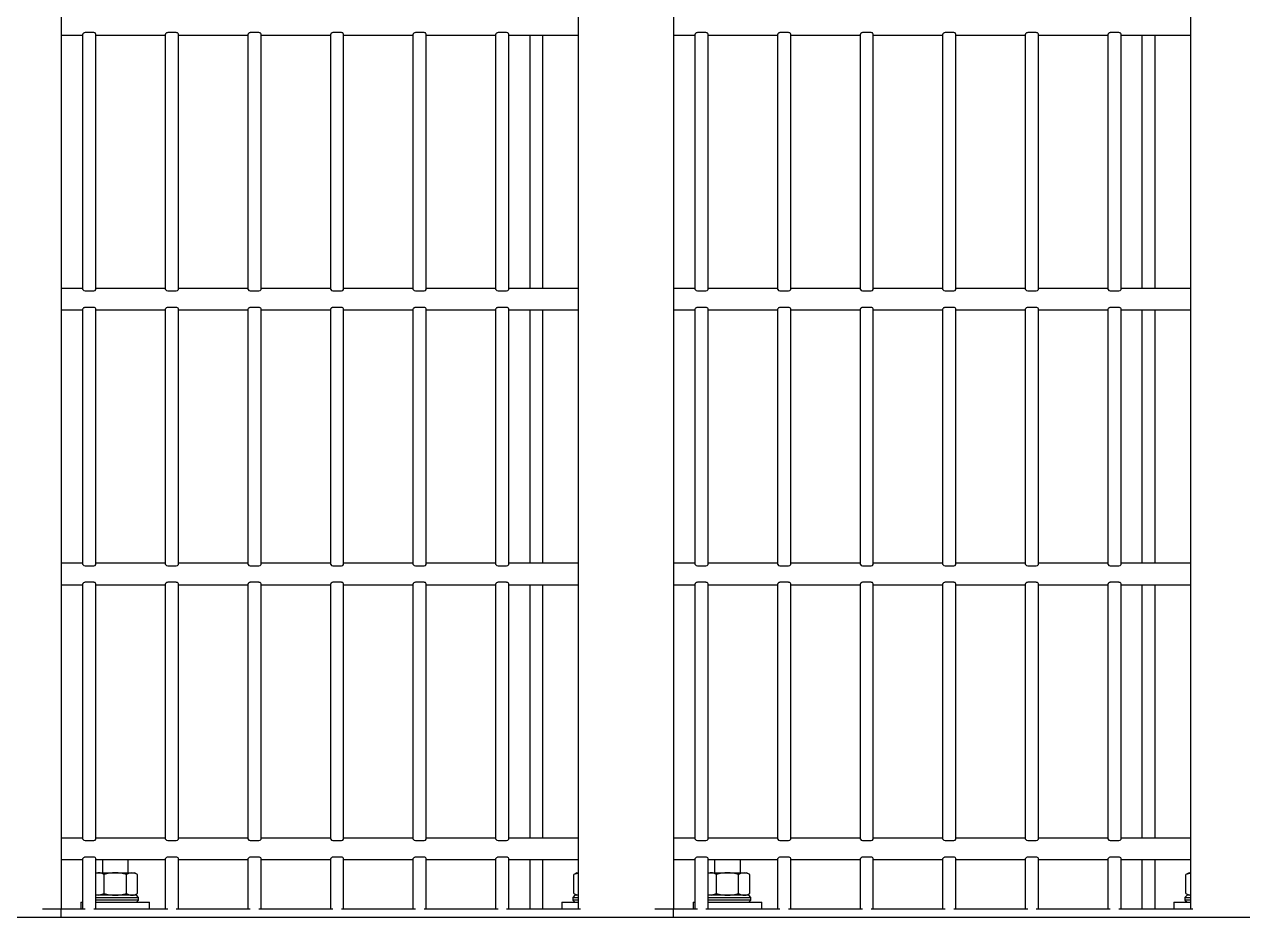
# Model space of a CAD drawing. Header units: millimetres. Extents: x 0 to 55611, y 0 to 32827.
# Drawn here: x 12887.9 to 13338.5, y 23654.9 to 23985.1 of the extents above; entities that cross this region are included whole.
import ezdxf

# ---------------------------------------------------------------- set-up
doc = ezdxf.new("R2010")
doc.units = ezdxf.units.MM
doc.header["$LTSCALE"] = 10
doc.linetypes.add('SLD-Continua', pattern=[0])
doc.layers.add('STRUC', color=5, linetype='SLD-Continua')

msp = doc.modelspace()

# ---------------------------------------------------------------- linework, layer by layer
at = {"layer": 'STRUC', "linetype": 'SLD-Continua', "lineweight": 25}
for p, q in [((12901.53, 24413.69), (12901.53, 23658.04)), ((13127.94, 24413.69), (13127.94, 23658.04)), ((13092.86, 23981.49), (13092.86, 23988.63)), ((13319.27, 23981.49), (13319.27, 23988.63)), ((12909.62, 23887.03), (12909.62, 23981.49)), ((12913.59, 23982.01), (12910.42, 23982.01)), ((12914.38, 23887.03), (12914.38, 23981.49)), ((12940.16, 23887.03), (12940.16, 23981.49)), ((12944.13, 23982.01), (12940.96, 23982.01)), ((12944.92, 23887.03), (12944.92, 23981.49)), ((12970.7, 23887.03), (12970.7, 23981.49)), ((12974.67, 23982.01), (12971.5, 23982.01)), ((12975.46, 23887.03), (12975.46, 23981.49)), ((13001.24, 23887.03), (13001.24, 23981.49)), ((13005.21, 23982.01), (13002.04, 23982.01)), ((13006, 23887.03), (13006, 23981.49)), ((13031.78, 23887.03), (13031.78, 23981.49)), ((13035.75, 23982.01), (13032.58, 23982.01)), ((13036.54, 23887.03), (13036.54, 23981.49)), ((13062.32, 23887.03), (13062.32, 23981.49)), ((13066.29, 23982.01), (13063.12, 23982.01)), ((13067.08, 23887.03), (13067.08, 23981.49)), ((13092.86, 23887.03), (13092.86, 23981.49)), ((13136.03, 23887.03), (13136.03, 23981.49)), ((13140, 23982.01), (13136.83, 23982.01)), ((13140.8, 23887.03), (13140.8, 23981.49)), ((13166.57, 23887.03), (13166.57, 23981.49)), ((13170.54, 23982.01), (13167.37, 23982.01)), ((13171.34, 23887.03), (13171.34, 23981.49)), ((13197.11, 23887.03), (13197.11, 23981.49)), ((13201.08, 23982.01), (13197.91, 23982.01)), ((13201.88, 23887.03), (13201.88, 23981.49)), ((13227.65, 23887.03), (13227.65, 23981.49)), ((13231.62, 23982.01), (13228.45, 23982.01)), ((13232.42, 23887.03), (13232.42, 23981.49)), ((13258.19, 23887.03), (13258.19, 23981.49)), ((13262.16, 23982.01), (13258.99, 23982.01)), ((13262.96, 23887.03), (13262.96, 23981.49)), ((13288.73, 23887.03), (13288.73, 23981.49)), ((13292.7, 23982.01), (13289.53, 23982.01)), ((13293.5, 23887.03), (13293.5, 23981.49)), ((13319.27, 23887.03), (13319.27, 23981.49)), ((12901.53, 23981.1), (12909.62, 23981.1)), ((12914.38, 23981.1), (12940.16, 23981.1)), ((12944.92, 23981.1), (12970.7, 23981.1)), ((12975.46, 23981.1), (13001.24, 23981.1)), ((13006, 23981.1), (13031.78, 23981.1)), ((13036.54, 23981.1), (13062.32, 23981.1)), ((13067.08, 23981.1), (13092.86, 23981.1)), ((13074.95, 23887.43), (13074.95, 23981.1)), ((13079.72, 23887.43), (13079.72, 23981.1)), ((13127.94, 23981.1), (13136.03, 23981.1)), ((13140.8, 23981.1), (13166.57, 23981.1)), ((13171.34, 23981.1), (13197.11, 23981.1)), ((13201.88, 23981.1), (13227.65, 23981.1)), ((13232.42, 23981.1), (13258.19, 23981.1)), ((13262.96, 23981.1), (13288.73, 23981.1)), ((13293.5, 23981.1), (13319.27, 23981.1)), ((13301.37, 23887.43), (13301.37, 23981.1)), ((13306.13, 23887.43), (13306.13, 23981.1)), ((12909.62, 23887.43), (12901.53, 23887.43)), ((12910.42, 23886.52), (12913.59, 23886.52)), ((12940.16, 23887.43), (12914.38, 23887.43)), ((12940.96, 23886.52), (12944.13, 23886.52)), ((12970.7, 23887.43), (12944.92, 23887.43)), ((12971.5, 23886.52), (12974.67, 23886.52)), ((13001.24, 23887.43), (12975.46, 23887.43)), ((13002.04, 23886.52), (13005.21, 23886.52)), ((13031.78, 23887.43), (13006, 23887.43)), ((13032.58, 23886.52), (13035.75, 23886.52)), ((13062.32, 23887.43), (13036.54, 23887.43)), ((13063.12, 23886.52), (13066.29, 23886.52)), ((13092.86, 23887.43), (13067.08, 23887.43)), ((13092.86, 23879.89), (13092.86, 23887.03)), ((13136.03, 23887.43), (13127.94, 23887.43)), ((13136.83, 23886.52), (13140, 23886.52)), ((13166.57, 23887.43), (13140.8, 23887.43)), ((13167.37, 23886.52), (13170.54, 23886.52)), ((13197.11, 23887.43), (13171.34, 23887.43)), ((13197.91, 23886.52), (13201.08, 23886.52)), ((13227.65, 23887.43), (13201.88, 23887.43)), ((13228.45, 23886.52), (13231.62, 23886.52)), ((13258.19, 23887.43), (13232.42, 23887.43)), ((13258.99, 23886.52), (13262.16, 23886.52)), ((13288.73, 23887.43), (13262.96, 23887.43)), ((13289.53, 23886.52), (13292.7, 23886.52)), ((13319.27, 23887.43), (13293.5, 23887.43)), ((13319.27, 23879.89), (13319.27, 23887.03)), ((12901.53, 23879.5), (12909.62, 23879.5)), ((12909.62, 23785.43), (12909.62, 23879.89)), ((12913.59, 23880.41), (12910.42, 23880.41)), ((12914.38, 23785.43), (12914.38, 23879.89)), ((12914.38, 23879.5), (12940.16, 23879.5)), ((12940.16, 23785.43), (12940.16, 23879.89)), ((12944.13, 23880.41), (12940.96, 23880.41)), ((12944.92, 23785.43), (12944.92, 23879.89)), ((12944.92, 23879.5), (12970.7, 23879.5)), ((12970.7, 23785.43), (12970.7, 23879.89)), ((12974.67, 23880.41), (12971.5, 23880.41)), ((12975.46, 23785.43), (12975.46, 23879.89)), ((12975.46, 23879.5), (13001.24, 23879.5)), ((13001.24, 23785.43), (13001.24, 23879.89)), ((13005.21, 23880.41), (13002.04, 23880.41)), ((13006, 23785.43), (13006, 23879.89)), ((13006, 23879.5), (13031.78, 23879.5)), ((13031.78, 23785.43), (13031.78, 23879.89)), ((13035.75, 23880.41), (13032.58, 23880.41)), ((13036.54, 23785.43), (13036.54, 23879.89)), ((13036.54, 23879.5), (13062.32, 23879.5)), ((13062.32, 23785.43), (13062.32, 23879.89)), ((13066.29, 23880.41), (13063.12, 23880.41)), ((13067.08, 23785.43), (13067.08, 23879.89)), ((13067.08, 23879.5), (13092.86, 23879.5)), ((13074.95, 23785.83), (13074.95, 23879.5)), ((13079.72, 23785.83), (13079.72, 23879.5)), ((13092.86, 23785.43), (13092.86, 23879.89)), ((13127.94, 23879.5), (13136.03, 23879.5)), ((13136.03, 23785.43), (13136.03, 23879.89)), ((13140, 23880.41), (13136.83, 23880.41)), ((13140.8, 23785.43), (13140.8, 23879.89)), ((13140.8, 23879.5), (13166.57, 23879.5)), ((13166.57, 23785.43), (13166.57, 23879.89)), ((13170.54, 23880.41), (13167.37, 23880.41)), ((13171.34, 23785.43), (13171.34, 23879.89)), ((13171.34, 23879.5), (13197.11, 23879.5)), ((13197.11, 23785.43), (13197.11, 23879.89)), ((13201.08, 23880.41), (13197.91, 23880.41)), ((13201.88, 23785.43), (13201.88, 23879.89)), ((13201.88, 23879.5), (13227.65, 23879.5)), ((13227.65, 23785.43), (13227.65, 23879.89)), ((13231.62, 23880.41), (13228.45, 23880.41)), ((13232.42, 23785.43), (13232.42, 23879.89)), ((13232.42, 23879.5), (13258.19, 23879.5)), ((13258.19, 23785.43), (13258.19, 23879.89)), ((13262.16, 23880.41), (13258.99, 23880.41)), ((13262.96, 23785.43), (13262.96, 23879.89)), ((13262.96, 23879.5), (13288.73, 23879.5)), ((13288.73, 23785.43), (13288.73, 23879.89)), ((13292.7, 23880.41), (13289.53, 23880.41)), ((13293.5, 23785.43), (13293.5, 23879.89)), ((13293.5, 23879.5), (13319.27, 23879.5)), ((13301.37, 23785.83), (13301.37, 23879.5)), ((13306.13, 23785.83), (13306.13, 23879.5)), ((13319.27, 23785.43), (13319.27, 23879.89)), ((12909.62, 23785.83), (12901.53, 23785.83)), ((12910.42, 23784.92), (12913.59, 23784.92)), ((12940.16, 23785.83), (12914.38, 23785.83)), ((12940.96, 23784.92), (12944.13, 23784.92)), ((12970.7, 23785.83), (12944.92, 23785.83)), ((12971.5, 23784.92), (12974.67, 23784.92)), ((13001.24, 23785.83), (12975.46, 23785.83)), ((13002.04, 23784.92), (13005.21, 23784.92)), ((13031.78, 23785.83), (13006, 23785.83)), ((13032.58, 23784.92), (13035.75, 23784.92)), ((13062.32, 23785.83), (13036.54, 23785.83)), ((13063.12, 23784.92), (13066.29, 23784.92)), ((13092.86, 23785.83), (13067.08, 23785.83)), ((13092.86, 23778.29), (13092.86, 23785.43)), ((13136.03, 23785.83), (13127.94, 23785.83)), ((13136.83, 23784.92), (13140, 23784.92)), ((13166.57, 23785.83), (13140.8, 23785.83)), ((13167.37, 23784.92), (13170.54, 23784.92)), ((13197.11, 23785.83), (13171.34, 23785.83)), ((13197.91, 23784.92), (13201.08, 23784.92)), ((13227.65, 23785.83), (13201.88, 23785.83)), ((13228.45, 23784.92), (13231.62, 23784.92)), ((13258.19, 23785.83), (13232.42, 23785.83)), ((13258.99, 23784.92), (13262.16, 23784.92)), ((13288.73, 23785.83), (13262.96, 23785.83)), ((13289.53, 23784.92), (13292.7, 23784.92)), ((13319.27, 23785.83), (13293.5, 23785.83)), ((13319.27, 23778.29), (13319.27, 23785.43)), ((12913.59, 23778.81), (12910.42, 23778.81)), ((12944.13, 23778.81), (12940.96, 23778.81)), ((12974.67, 23778.81), (12971.5, 23778.81)), ((13005.21, 23778.81), (13002.04, 23778.81)), ((13035.75, 23778.81), (13032.58, 23778.81)), ((13066.29, 23778.81), (13063.12, 23778.81)), ((13140, 23778.81), (13136.83, 23778.81)), ((13170.54, 23778.81), (13167.37, 23778.81)), ((13201.08, 23778.81), (13197.91, 23778.81)), ((13231.62, 23778.81), (13228.45, 23778.81)), ((13262.16, 23778.81), (13258.99, 23778.81)), ((13292.7, 23778.81), (13289.53, 23778.81)), ((12901.53, 23777.9), (12909.62, 23777.9)), ((12909.62, 23683.83), (12909.62, 23778.29)), ((12914.38, 23683.83), (12914.38, 23778.29)), ((12914.38, 23777.9), (12940.16, 23777.9)), ((12940.16, 23683.83), (12940.16, 23778.29)), ((12944.92, 23683.83), (12944.92, 23778.29)), ((12944.92, 23777.9), (12970.7, 23777.9)), ((12970.7, 23683.83), (12970.7, 23778.29)), ((12975.46, 23683.83), (12975.46, 23778.29)), ((12975.46, 23777.9), (13001.24, 23777.9)), ((13001.24, 23683.83), (13001.24, 23778.29)), ((13006, 23683.83), (13006, 23778.29)), ((13006, 23777.9), (13031.78, 23777.9)), ((13031.78, 23683.83), (13031.78, 23778.29)), ((13036.54, 23683.83), (13036.54, 23778.29)), ((13036.54, 23777.9), (13062.32, 23777.9)), ((13062.32, 23683.83), (13062.32, 23778.29)), ((13067.08, 23683.83), (13067.08, 23778.29)), ((13067.08, 23777.9), (13092.86, 23777.9)), ((13074.95, 23684.23), (13074.95, 23777.9)), ((13079.72, 23684.23), (13079.72, 23777.9)), ((13092.86, 23683.83), (13092.86, 23778.29)), ((13127.94, 23777.9), (13136.03, 23777.9)), ((13136.03, 23683.83), (13136.03, 23778.29)), ((13140.8, 23683.83), (13140.8, 23778.29)), ((13140.8, 23777.9), (13166.57, 23777.9)), ((13166.57, 23683.83), (13166.57, 23778.29)), ((13171.34, 23683.83), (13171.34, 23778.29)), ((13171.34, 23777.9), (13197.11, 23777.9)), ((13197.11, 23683.83), (13197.11, 23778.29)), ((13201.88, 23683.83), (13201.88, 23778.29)), ((13201.88, 23777.9), (13227.65, 23777.9)), ((13227.65, 23683.83), (13227.65, 23778.29)), ((13232.42, 23683.83), (13232.42, 23778.29)), ((13232.42, 23777.9), (13258.19, 23777.9)), ((13258.19, 23683.83), (13258.19, 23778.29)), ((13262.96, 23683.83), (13262.96, 23778.29)), ((13262.96, 23777.9), (13288.73, 23777.9)), ((13288.73, 23683.83), (13288.73, 23778.29)), ((13293.5, 23683.83), (13293.5, 23778.29)), ((13293.5, 23777.9), (13319.27, 23777.9)), ((13301.37, 23684.23), (13301.37, 23777.9)), ((13306.13, 23684.23), (13306.13, 23777.9)), ((13319.27, 23683.83), (13319.27, 23778.29)), ((12909.62, 23684.23), (12901.53, 23684.23)), ((12940.16, 23684.23), (12914.38, 23684.23)), ((12970.7, 23684.23), (12944.92, 23684.23)), ((13001.24, 23684.23), (12975.46, 23684.23)), ((13031.78, 23684.23), (13006, 23684.23)), ((13062.32, 23684.23), (13036.54, 23684.23)), ((13092.86, 23684.23), (13067.08, 23684.23)), ((13092.86, 23676.69), (13092.86, 23683.83)), ((13136.03, 23684.23), (13127.94, 23684.23)), ((13166.57, 23684.23), (13140.8, 23684.23)), ((13197.11, 23684.23), (13171.34, 23684.23)), ((13227.65, 23684.23), (13201.88, 23684.23)), ((13258.19, 23684.23), (13232.42, 23684.23)), ((13288.73, 23684.23), (13262.96, 23684.23)), ((13319.27, 23684.23), (13293.5, 23684.23)), ((13319.27, 23676.69), (13319.27, 23683.83)), ((12910.42, 23683.32), (12913.59, 23683.32)), ((12940.96, 23683.32), (12944.13, 23683.32)), ((12971.5, 23683.32), (12974.67, 23683.32)), ((13002.04, 23683.32), (13005.21, 23683.32)), ((13032.58, 23683.32), (13035.75, 23683.32)), ((13063.12, 23683.32), (13066.29, 23683.32)), ((13136.83, 23683.32), (13140, 23683.32)), ((13167.37, 23683.32), (13170.54, 23683.32)), ((13197.91, 23683.32), (13201.08, 23683.32)), ((13228.45, 23683.32), (13231.62, 23683.32)), ((13258.99, 23683.32), (13262.16, 23683.32)), ((13289.53, 23683.32), (13292.7, 23683.32)), ((12901.53, 23676.3), (12909.62, 23676.3)), ((12909.62, 23658.04), (12909.62, 23676.69)), ((12913.59, 23677.21), (12910.42, 23677.21)), ((12914.38, 23658.04), (12914.38, 23676.69)), ((12914.38, 23676.3), (12940.16, 23676.3)), ((12916.8, 23676.3), (12916.8, 23671.45)), ((12926.32, 23671.45), (12926.32, 23676.3)), ((12940.16, 23658.04), (12940.16, 23676.69)), ((12944.13, 23677.21), (12940.96, 23677.21)), ((12944.92, 23658.04), (12944.92, 23676.69)), ((12944.92, 23676.3), (12970.7, 23676.3)), ((12970.7, 23658.04), (12970.7, 23676.69)), ((12974.67, 23677.21), (12971.5, 23677.21)), ((12975.46, 23658.04), (12975.46, 23676.69)), ((12975.46, 23676.3), (13001.24, 23676.3)), ((13001.24, 23658.04), (13001.24, 23676.69)), ((13005.21, 23677.21), (13002.04, 23677.21)), ((13006, 23658.04), (13006, 23676.69)), ((13006, 23676.3), (13031.78, 23676.3)), ((13031.78, 23658.04), (13031.78, 23676.69)), ((13035.75, 23677.21), (13032.58, 23677.21)), ((13036.54, 23658.04), (13036.54, 23676.69)), ((13036.54, 23676.3), (13062.32, 23676.3)), ((13062.32, 23658.04), (13062.32, 23676.69)), ((13066.29, 23677.21), (13063.12, 23677.21)), ((13067.08, 23658.04), (13067.08, 23676.69)), ((13067.08, 23676.3), (13092.86, 23676.3)), ((13074.95, 23658.04), (13074.95, 23676.3)), ((13079.72, 23658.04), (13079.72, 23676.3)), ((13092.86, 23658.04), (13092.86, 23676.69)), ((13127.94, 23676.3), (13136.03, 23676.3)), ((13136.03, 23658.04), (13136.03, 23676.69)), ((13140, 23677.21), (13136.83, 23677.21)), ((13140.8, 23658.04), (13140.8, 23676.69)), ((13140.8, 23676.3), (13166.57, 23676.3)), ((13143.21, 23676.3), (13143.21, 23671.45)), ((13152.74, 23671.45), (13152.74, 23676.3)), ((13166.57, 23658.04), (13166.57, 23676.69)), ((13170.54, 23677.21), (13167.37, 23677.21)), ((13171.34, 23658.04), (13171.34, 23676.69)), ((13171.34, 23676.3), (13197.11, 23676.3)), ((13197.11, 23658.04), (13197.11, 23676.69)), ((13201.08, 23677.21), (13197.91, 23677.21)), ((13201.88, 23658.04), (13201.88, 23676.69)), ((13201.88, 23676.3), (13227.65, 23676.3)), ((13227.65, 23658.04), (13227.65, 23676.69)), ((13231.62, 23677.21), (13228.45, 23677.21)), ((13232.42, 23658.04), (13232.42, 23676.69)), ((13232.42, 23676.3), (13258.19, 23676.3)), ((13258.19, 23658.04), (13258.19, 23676.69)), ((13262.16, 23677.21), (13258.99, 23677.21)), ((13262.96, 23658.04), (13262.96, 23676.69)), ((13262.96, 23676.3), (13288.73, 23676.3)), ((13288.73, 23658.04), (13288.73, 23676.69)), ((13292.7, 23677.21), (13289.53, 23677.21)), ((13293.5, 23658.04), (13293.5, 23676.69)), ((13293.5, 23676.3), (13319.27, 23676.3)), ((13301.37, 23658.04), (13301.37, 23676.3)), ((13306.13, 23658.04), (13306.13, 23676.3)), ((13319.27, 23658.04), (13319.27, 23676.69)), ((12914.48, 23671.45), (12914.38, 23671.39)), ((12914.48, 23671.45), (12921.56, 23671.45)), ((12917.44, 23663.79), (12917.44, 23670.77)), ((12921.56, 23671.45), (12928.64, 23671.45)), ((12925.68, 23663.79), (12925.68, 23670.77)), ((12929.82, 23670.77), (12928.64, 23671.45)), ((12929.82, 23663.79), (12929.82, 23670.77)), ((13092.28, 23671.45), (13091.11, 23670.77)), ((13092.86, 23671.35), (13091.11, 23670.77)), ((13091.11, 23663.79), (13091.11, 23670.77)), ((13092.28, 23671.45), (13092.86, 23671.45)), ((13140.9, 23671.45), (13140.8, 23671.39)), ((13140.9, 23671.45), (13147.97, 23671.45)), ((13143.86, 23663.79), (13143.86, 23670.77)), ((13147.97, 23671.45), (13155.05, 23671.45)), ((13152.09, 23663.79), (13152.09, 23670.77)), ((13156.23, 23670.77), (13155.05, 23671.45)), ((13156.23, 23663.79), (13156.23, 23670.77)), ((13318.7, 23671.45), (13317.52, 23670.77)), ((13319.27, 23671.35), (13317.52, 23670.77)), ((13317.52, 23663.79), (13317.52, 23670.77)), ((13318.7, 23671.45), (13319.27, 23671.45)), ((12914.38, 23663.17), (12914.48, 23663.11)), ((12929.4, 23663.11), (12914.38, 23663.11)), ((12914.38, 23662.32), (12930.19, 23662.32)), ((12930.19, 23661.37), (12914.38, 23661.37)), ((12928.64, 23663.11), (12929.82, 23663.79)), ((12930.19, 23662.32), (12929.4, 23663.11)), ((12929.4, 23660.57), (12930.19, 23661.37)), ((12930.19, 23661.37), (12930.19, 23662.32)), ((13091.53, 23663.11), (13090.73, 23662.32)), ((13090.73, 23662.32), (13090.73, 23661.37)), ((13090.73, 23662.32), (13092.86, 23662.32)), ((13090.73, 23661.37), (13091.53, 23660.57)), ((13092.86, 23661.37), (13090.73, 23661.37)), ((13091.11, 23663.79), (13092.28, 23663.11)), ((13092.86, 23663.11), (13091.53, 23663.11)), ((13140.8, 23663.17), (13140.9, 23663.11)), ((13155.81, 23663.11), (13140.8, 23663.11)), ((13140.8, 23662.32), (13156.6, 23662.32)), ((13156.6, 23661.37), (13140.8, 23661.37)), ((13155.05, 23663.11), (13156.23, 23663.79)), ((13156.6, 23662.32), (13155.81, 23663.11)), ((13155.81, 23660.57), (13156.6, 23661.37)), ((13156.6, 23661.37), (13156.6, 23662.32)), ((13317.94, 23663.11), (13317.14, 23662.32)), ((13317.14, 23662.32), (13317.14, 23661.37)), ((13317.14, 23662.32), (13319.27, 23662.32)), ((13317.14, 23661.37), (13317.94, 23660.57)), ((13319.27, 23661.37), (13317.14, 23661.37)), ((13317.52, 23663.79), (13318.7, 23663.11)), ((13319.27, 23663.11), (13317.94, 23663.11)), ((12901.53, 23658.04), (12894.7, 23658.04)), ((12901.53, 23654.86), (12901.53, 23658.04)), ((12910.42, 23658.04), (12901.53, 23658.04)), ((12908.86, 23660.57), (12908.86, 23658.04)), ((12908.86, 23660.57), (12909.62, 23660.57)), ((12940.96, 23658.04), (12913.59, 23658.04)), ((12914.38, 23660.57), (12921.56, 23660.57)), ((12921.56, 23660.57), (12934.26, 23660.57)), ((12934.26, 23658.04), (12934.26, 23660.57)), ((12971.5, 23658.04), (12944.13, 23658.04)), ((13002.04, 23658.04), (12974.67, 23658.04)), ((13032.58, 23658.04), (13005.21, 23658.04)), ((13063.12, 23658.04), (13035.75, 23658.04)), ((13093.66, 23658.04), (13066.29, 23658.04)), ((13086.66, 23660.57), (13086.66, 23658.04)), ((13086.66, 23660.57), (13092.86, 23660.57)), ((13127.94, 23658.04), (13121.11, 23658.04)), ((13127.94, 23654.86), (13127.94, 23658.04)), ((13136.83, 23658.04), (13127.94, 23658.04)), ((13135.27, 23660.57), (13135.27, 23658.04)), ((13135.27, 23660.57), (13136.03, 23660.57)), ((13167.37, 23658.04), (13140, 23658.04)), ((13140.8, 23660.57), (13147.97, 23660.57)), ((13147.97, 23660.57), (13160.67, 23660.57)), ((13160.67, 23658.04), (13160.67, 23660.57)), ((13197.91, 23658.04), (13170.54, 23658.04)), ((13228.45, 23658.04), (13201.08, 23658.04)), ((13258.99, 23658.04), (13231.62, 23658.04)), ((13289.53, 23658.04), (13262.16, 23658.04)), ((13320.07, 23658.04), (13292.7, 23658.04)), ((13313.07, 23660.57), (13313.07, 23658.04)), ((13313.07, 23660.57), (13319.27, 23660.57)), ((14260.01, 23654.86), (9958.16, 23654.86))]:
    msp.add_line(p, q, dxfattribs=at)
at = {"layer": 'STRUC', "linetype": 'SLD-Continua', "lineweight": 25, "flags": 128}
for points in [[(12910.42, 23982.01), (12910.21, 23981.98), (12910.03, 23981.92), (12909.85, 23981.82), (12909.7, 23981.68), (12909.62, 23981.52), (12909.62, 23981.49)], [(12940.96, 23982.01), (12940.75, 23981.98), (12940.57, 23981.92), (12940.39, 23981.82), (12940.24, 23981.68), (12940.16, 23981.52), (12940.16, 23981.49)], [(12971.5, 23982.01), (12971.29, 23981.98), (12971.11, 23981.92), (12970.93, 23981.82), (12970.78, 23981.68), (12970.7, 23981.52), (12970.7, 23981.49)], [(13002.04, 23982.01), (13001.83, 23981.98), (13001.65, 23981.92), (13001.47, 23981.82), (13001.32, 23981.68), (13001.24, 23981.52), (13001.24, 23981.49)], [(13032.58, 23982.01), (13032.37, 23981.98), (13032.19, 23981.92), (13032.01, 23981.82), (13031.86, 23981.68), (13031.78, 23981.52), (13031.78, 23981.49)], [(13063.12, 23982.01), (13062.91, 23981.98), (13062.73, 23981.92), (13062.55, 23981.82), (13062.4, 23981.68), (13062.32, 23981.52), (13062.32, 23981.49)], [(13136.83, 23982.01), (13136.62, 23981.98), (13136.44, 23981.92), (13136.26, 23981.82), (13136.11, 23981.68), (13136.04, 23981.52), (13136.03, 23981.49)], [(13167.37, 23982.01), (13167.16, 23981.98), (13166.98, 23981.92), (13166.8, 23981.82), (13166.65, 23981.68), (13166.58, 23981.52), (13166.57, 23981.49)], [(13197.91, 23982.01), (13197.7, 23981.98), (13197.52, 23981.92), (13197.34, 23981.82), (13197.19, 23981.68), (13197.12, 23981.52), (13197.11, 23981.49)], [(13228.45, 23982.01), (13228.24, 23981.98), (13228.06, 23981.92), (13227.88, 23981.82), (13227.73, 23981.68), (13227.66, 23981.52), (13227.65, 23981.49)], [(13258.99, 23982.01), (13258.78, 23981.98), (13258.6, 23981.92), (13258.42, 23981.82), (13258.27, 23981.68), (13258.2, 23981.52), (13258.19, 23981.49)], [(13289.53, 23982.01), (13289.32, 23981.98), (13289.14, 23981.92), (13288.96, 23981.82), (13288.81, 23981.68), (13288.74, 23981.52), (13288.73, 23981.49)], [(12910.42, 23880.41), (12910.21, 23880.38), (12910.03, 23880.32), (12909.85, 23880.22), (12909.7, 23880.08), (12909.62, 23879.92), (12909.62, 23879.89)], [(12940.96, 23880.41), (12940.75, 23880.38), (12940.57, 23880.32), (12940.39, 23880.22), (12940.24, 23880.08), (12940.16, 23879.92), (12940.16, 23879.89)], [(12971.5, 23880.41), (12971.29, 23880.38), (12971.11, 23880.32), (12970.93, 23880.22), (12970.78, 23880.08), (12970.7, 23879.92), (12970.7, 23879.89)], [(13002.04, 23880.41), (13001.83, 23880.38), (13001.65, 23880.32), (13001.47, 23880.22), (13001.32, 23880.08), (13001.24, 23879.92), (13001.24, 23879.89)], [(13032.58, 23880.41), (13032.37, 23880.38), (13032.19, 23880.32), (13032.01, 23880.22), (13031.86, 23880.08), (13031.78, 23879.92), (13031.78, 23879.89)], [(13063.12, 23880.41), (13062.91, 23880.38), (13062.73, 23880.32), (13062.55, 23880.22), (13062.4, 23880.08), (13062.32, 23879.92), (13062.32, 23879.89)], [(13136.83, 23880.41), (13136.62, 23880.38), (13136.44, 23880.32), (13136.26, 23880.22), (13136.11, 23880.08), (13136.04, 23879.92), (13136.03, 23879.89)], [(13167.37, 23880.41), (13167.16, 23880.38), (13166.98, 23880.32), (13166.8, 23880.22), (13166.65, 23880.08), (13166.58, 23879.92), (13166.57, 23879.89)], [(13197.91, 23880.41), (13197.7, 23880.38), (13197.52, 23880.32), (13197.34, 23880.22), (13197.19, 23880.08), (13197.12, 23879.92), (13197.11, 23879.89)], [(13228.45, 23880.41), (13228.24, 23880.38), (13228.06, 23880.32), (13227.88, 23880.22), (13227.73, 23880.08), (13227.66, 23879.92), (13227.65, 23879.89)], [(13258.99, 23880.41), (13258.78, 23880.38), (13258.6, 23880.32), (13258.42, 23880.22), (13258.27, 23880.08), (13258.2, 23879.92), (13258.19, 23879.89)], [(13289.53, 23880.41), (13289.32, 23880.38), (13289.14, 23880.32), (13288.96, 23880.22), (13288.81, 23880.08), (13288.74, 23879.92), (13288.73, 23879.89)], [(12910.42, 23778.81), (12910.21, 23778.78), (12910.03, 23778.72), (12909.85, 23778.62), (12909.7, 23778.48), (12909.62, 23778.32), (12909.62, 23778.29)], [(12940.96, 23778.81), (12940.75, 23778.78), (12940.57, 23778.72), (12940.39, 23778.62), (12940.24, 23778.48), (12940.16, 23778.32), (12940.16, 23778.29)], [(12971.5, 23778.81), (12971.29, 23778.78), (12971.11, 23778.72), (12970.93, 23778.62), (12970.78, 23778.48), (12970.7, 23778.32), (12970.7, 23778.29)], [(13002.04, 23778.81), (13001.83, 23778.78), (13001.65, 23778.72), (13001.47, 23778.62), (13001.32, 23778.48), (13001.24, 23778.32), (13001.24, 23778.29)], [(13032.58, 23778.81), (13032.37, 23778.78), (13032.19, 23778.72), (13032.01, 23778.62), (13031.86, 23778.48), (13031.78, 23778.32), (13031.78, 23778.29)], [(13063.12, 23778.81), (13062.91, 23778.78), (13062.73, 23778.72), (13062.55, 23778.62), (13062.4, 23778.48), (13062.32, 23778.32), (13062.32, 23778.29)], [(13136.83, 23778.81), (13136.62, 23778.78), (13136.44, 23778.72), (13136.26, 23778.62), (13136.11, 23778.48), (13136.04, 23778.32), (13136.03, 23778.29)], [(13167.37, 23778.81), (13167.16, 23778.78), (13166.98, 23778.72), (13166.8, 23778.62), (13166.65, 23778.48), (13166.58, 23778.32), (13166.57, 23778.29)], [(13197.91, 23778.81), (13197.7, 23778.78), (13197.52, 23778.72), (13197.34, 23778.62), (13197.19, 23778.48), (13197.12, 23778.32), (13197.11, 23778.29)], [(13228.45, 23778.81), (13228.24, 23778.78), (13228.06, 23778.72), (13227.88, 23778.62), (13227.73, 23778.48), (13227.66, 23778.32), (13227.65, 23778.29)], [(13258.99, 23778.81), (13258.78, 23778.78), (13258.6, 23778.72), (13258.42, 23778.62), (13258.27, 23778.48), (13258.2, 23778.32), (13258.19, 23778.29)], [(13289.53, 23778.81), (13289.32, 23778.78), (13289.14, 23778.72), (13288.96, 23778.62), (13288.81, 23778.48), (13288.74, 23778.32), (13288.73, 23778.29)], [(12910.42, 23677.21), (12910.21, 23677.18), (12910.03, 23677.12), (12909.85, 23677.02), (12909.7, 23676.88), (12909.62, 23676.72), (12909.62, 23676.69)], [(12940.96, 23677.21), (12940.75, 23677.18), (12940.57, 23677.12), (12940.39, 23677.02), (12940.24, 23676.88), (12940.16, 23676.72), (12940.16, 23676.69)], [(12971.5, 23677.21), (12971.29, 23677.18), (12971.11, 23677.12), (12970.93, 23677.02), (12970.78, 23676.88), (12970.7, 23676.72), (12970.7, 23676.69)], [(13002.04, 23677.21), (13001.83, 23677.18), (13001.65, 23677.12), (13001.47, 23677.02), (13001.32, 23676.88), (13001.24, 23676.72), (13001.24, 23676.69)], [(13032.58, 23677.21), (13032.37, 23677.18), (13032.19, 23677.12), (13032.01, 23677.02), (13031.86, 23676.88), (13031.78, 23676.72), (13031.78, 23676.69)], [(13063.12, 23677.21), (13062.91, 23677.18), (13062.73, 23677.12), (13062.55, 23677.02), (13062.4, 23676.88), (13062.32, 23676.72), (13062.32, 23676.69)], [(13136.83, 23677.21), (13136.62, 23677.18), (13136.44, 23677.12), (13136.26, 23677.02), (13136.11, 23676.88), (13136.04, 23676.72), (13136.03, 23676.69)], [(13167.37, 23677.21), (13167.16, 23677.18), (13166.98, 23677.12), (13166.8, 23677.02), (13166.65, 23676.88), (13166.58, 23676.72), (13166.57, 23676.69)], [(13197.91, 23677.21), (13197.7, 23677.18), (13197.52, 23677.12), (13197.34, 23677.02), (13197.19, 23676.88), (13197.12, 23676.72), (13197.11, 23676.69)], [(13228.45, 23677.21), (13228.24, 23677.18), (13228.06, 23677.12), (13227.88, 23677.02), (13227.73, 23676.88), (13227.66, 23676.72), (13227.65, 23676.69)], [(13258.99, 23677.21), (13258.78, 23677.18), (13258.6, 23677.12), (13258.42, 23677.02), (13258.27, 23676.88), (13258.2, 23676.72), (13258.19, 23676.69)], [(13289.53, 23677.21), (13289.32, 23677.18), (13289.14, 23677.12), (13288.96, 23677.02), (13288.81, 23676.88), (13288.74, 23676.72), (13288.73, 23676.69)], [(12914.38, 23663.31), (12914.39, 23663.31), (12915.52, 23663.15), (12917.44, 23663.79)], [(13091.11, 23663.79), (13092.19, 23663.31), (13092.86, 23663.22)], [(13140.8, 23663.31), (13140.8, 23663.31), (13141.93, 23663.15), (13143.86, 23663.79)], [(13317.52, 23663.79), (13318.6, 23663.31), (13319.27, 23663.22)]]:
    msp.add_lwpolyline(points, dxfattribs=at)
at = {"layer": 'STRUC', "linetype": 'SLD-Continua', "lineweight": 25}
for centre, radius, start, end in [((12913.67, 23981.25), 0.758, 18.7135, 95.7468), ((12944.21, 23981.25), 0.758, 18.7135, 95.7468), ((12974.75, 23981.25), 0.758, 18.7135, 95.7468), ((13005.29, 23981.25), 0.758, 18.7135, 95.7468), ((13035.83, 23981.25), 0.758, 18.7135, 95.7468), ((13066.37, 23981.25), 0.758, 18.7135, 95.7468), ((13140.08, 23981.25), 0.758, 18.7135, 95.7468), ((13170.62, 23981.25), 0.758, 18.7135, 95.7468), ((13201.16, 23981.25), 0.758, 18.7135, 95.7468), ((13231.7, 23981.25), 0.758, 18.7135, 95.7468), ((13262.24, 23981.25), 0.758, 18.7135, 95.7468), ((13292.78, 23981.25), 0.758, 18.7135, 95.7468), ((12910.36, 23887.3), 0.783, 200.144, 274.3164), ((12913.66, 23887.29), 0.772, 265.0804, 340.4592), ((12940.9, 23887.3), 0.783, 200.144, 274.3164), ((12944.2, 23887.29), 0.772, 265.0804, 340.4592), ((12971.44, 23887.3), 0.783, 200.144, 274.3164), ((12974.74, 23887.29), 0.772, 265.0804, 340.4592), ((13001.98, 23887.3), 0.783, 200.144, 274.3164), ((13005.28, 23887.29), 0.772, 265.0804, 340.4592), ((13032.52, 23887.3), 0.783, 200.144, 274.3164), ((13035.82, 23887.29), 0.772, 265.0804, 340.4592), ((13063.06, 23887.3), 0.783, 200.144, 274.3164), ((13066.36, 23887.29), 0.772, 265.0804, 340.4592), ((13136.77, 23887.3), 0.783, 200.144, 274.3164), ((13140.07, 23887.29), 0.772, 265.0804, 340.4592), ((13167.31, 23887.3), 0.783, 200.144, 274.3164), ((13170.61, 23887.29), 0.772, 265.0804, 340.4592), ((13197.85, 23887.3), 0.783, 200.144, 274.3164), ((13201.15, 23887.29), 0.772, 265.0804, 340.4592), ((13228.39, 23887.3), 0.783, 200.144, 274.3164), ((13231.69, 23887.29), 0.772, 265.0804, 340.4592), ((13258.93, 23887.3), 0.783, 200.144, 274.3164), ((13262.23, 23887.29), 0.772, 265.0804, 340.4592), ((13289.47, 23887.3), 0.783, 200.144, 274.3164), ((13292.77, 23887.29), 0.772, 265.0804, 340.4592), ((12913.67, 23879.65), 0.758, 18.7135, 95.7468), ((12944.21, 23879.65), 0.758, 18.7135, 95.7468), ((12974.75, 23879.65), 0.758, 18.7135, 95.7468), ((13005.29, 23879.65), 0.758, 18.7135, 95.7468), ((13035.83, 23879.65), 0.758, 18.7135, 95.7468), ((13066.37, 23879.65), 0.758, 18.7135, 95.7468), ((13140.08, 23879.65), 0.758, 18.7135, 95.7468), ((13170.62, 23879.65), 0.758, 18.7135, 95.7468), ((13201.16, 23879.65), 0.758, 18.7135, 95.7468), ((13231.7, 23879.65), 0.758, 18.7135, 95.7468), ((13262.24, 23879.65), 0.758, 18.7135, 95.7468), ((13292.78, 23879.65), 0.758, 18.7135, 95.7468), ((12910.36, 23785.7), 0.783, 200.144, 274.3164), ((12913.66, 23785.69), 0.772, 265.0804, 340.4592), ((12940.9, 23785.7), 0.783, 200.144, 274.3164), ((12944.2, 23785.69), 0.772, 265.0804, 340.4592), ((12971.44, 23785.7), 0.783, 200.144, 274.3164), ((12974.74, 23785.69), 0.772, 265.0804, 340.4592), ((13001.98, 23785.7), 0.783, 200.144, 274.3164), ((13005.28, 23785.69), 0.772, 265.0804, 340.4592), ((13032.52, 23785.7), 0.783, 200.144, 274.3164), ((13035.82, 23785.69), 0.772, 265.0804, 340.4592), ((13063.06, 23785.7), 0.783, 200.144, 274.3164), ((13066.36, 23785.69), 0.772, 265.0804, 340.4592), ((13136.77, 23785.7), 0.783, 200.144, 274.3164), ((13140.07, 23785.69), 0.772, 265.0804, 340.4592), ((13167.31, 23785.7), 0.783, 200.144, 274.3164), ((13170.61, 23785.69), 0.772, 265.0804, 340.4592), ((13197.85, 23785.7), 0.783, 200.144, 274.3164), ((13201.15, 23785.69), 0.772, 265.0804, 340.4592), ((13228.39, 23785.7), 0.783, 200.144, 274.3164), ((13231.69, 23785.69), 0.772, 265.0804, 340.4592), ((13258.93, 23785.7), 0.783, 200.144, 274.3164), ((13262.23, 23785.69), 0.772, 265.0804, 340.4592), ((13289.47, 23785.7), 0.783, 200.144, 274.3164), ((13292.77, 23785.69), 0.772, 265.0804, 340.4592), ((12913.67, 23778.05), 0.758, 18.7135, 95.7468), ((12944.21, 23778.05), 0.758, 18.7135, 95.7468), ((12974.75, 23778.05), 0.758, 18.7135, 95.7468), ((13005.29, 23778.05), 0.758, 18.7135, 95.7468), ((13035.83, 23778.05), 0.758, 18.7135, 95.7468), ((13066.37, 23778.05), 0.758, 18.7135, 95.7468), ((13140.08, 23778.05), 0.758, 18.7135, 95.7468), ((13170.62, 23778.05), 0.758, 18.7135, 95.7468), ((13201.16, 23778.05), 0.758, 18.7135, 95.7468), ((13231.7, 23778.05), 0.758, 18.7135, 95.7468), ((13262.24, 23778.05), 0.758, 18.7135, 95.7468), ((13292.78, 23778.05), 0.758, 18.7135, 95.7468), ((12910.36, 23684.1), 0.783, 200.144, 274.3164), ((12913.66, 23684.09), 0.772, 265.0804, 340.4592), ((12940.9, 23684.1), 0.783, 200.144, 274.3164), ((12944.2, 23684.09), 0.772, 265.0804, 340.4592), ((12971.44, 23684.1), 0.783, 200.144, 274.3164), ((12974.74, 23684.09), 0.772, 265.0804, 340.4592), ((13001.98, 23684.1), 0.783, 200.144, 274.3164), ((13005.28, 23684.09), 0.772, 265.0804, 340.4592), ((13032.52, 23684.1), 0.783, 200.144, 274.3164), ((13035.82, 23684.09), 0.772, 265.0804, 340.4592), ((13063.06, 23684.1), 0.783, 200.144, 274.3164), ((13066.36, 23684.09), 0.772, 265.0804, 340.4592), ((13136.77, 23684.1), 0.783, 200.144, 274.3164), ((13140.07, 23684.09), 0.772, 265.0804, 340.4592), ((13167.31, 23684.1), 0.783, 200.144, 274.3164), ((13170.61, 23684.09), 0.772, 265.0804, 340.4592), ((13197.85, 23684.1), 0.783, 200.144, 274.3164), ((13201.15, 23684.09), 0.772, 265.0804, 340.4592), ((13228.39, 23684.1), 0.783, 200.144, 274.3164), ((13231.69, 23684.09), 0.772, 265.0804, 340.4592), ((13258.93, 23684.1), 0.783, 200.144, 274.3164), ((13262.23, 23684.09), 0.772, 265.0804, 340.4592), ((13289.47, 23684.1), 0.783, 200.144, 274.3164), ((13292.77, 23684.09), 0.772, 265.0804, 340.4592), ((12913.67, 23676.45), 0.758, 18.7135, 95.7468), ((12944.21, 23676.45), 0.758, 18.7135, 95.7468), ((12974.75, 23676.45), 0.758, 18.7135, 95.7468), ((13005.29, 23676.45), 0.758, 18.7135, 95.7468), ((13035.83, 23676.45), 0.758, 18.7135, 95.7468), ((13066.37, 23676.45), 0.758, 18.7135, 95.7468), ((13140.08, 23676.45), 0.758, 18.7135, 95.7468), ((13170.62, 23676.45), 0.758, 18.7135, 95.7468), ((13201.16, 23676.45), 0.758, 18.7135, 95.7468), ((13231.7, 23676.45), 0.758, 18.7135, 95.7468), ((13262.24, 23676.45), 0.758, 18.7135, 95.7468), ((13292.78, 23676.45), 0.758, 18.7135, 95.7468), ((12915.62, 23668.39), 3.01, 52.6184, 114.2505), ((12921.56, 23657.46), 13.94, 72.8117, 107.1883), ((12927.74, 23667.67), 3.72, 56.1983, 123.6553), ((13142.03, 23668.39), 3.01, 52.6184, 114.2505), ((13147.97, 23657.46), 13.94, 72.8117, 107.1883), ((13154.16, 23667.67), 3.72, 56.1983, 123.6553), ((12921.56, 23677.1), 13.94, 252.8151, 287.1849), ((12927.74, 23666.89), 3.72, 236.3285, 303.8179), ((13147.97, 23677.1), 13.94, 252.8151, 287.1849), ((13154.16, 23666.89), 3.72, 236.3285, 303.8179)]:
    msp.add_arc(centre, radius, start, end, dxfattribs=at)

doc.saveas('drawing.dxf')
